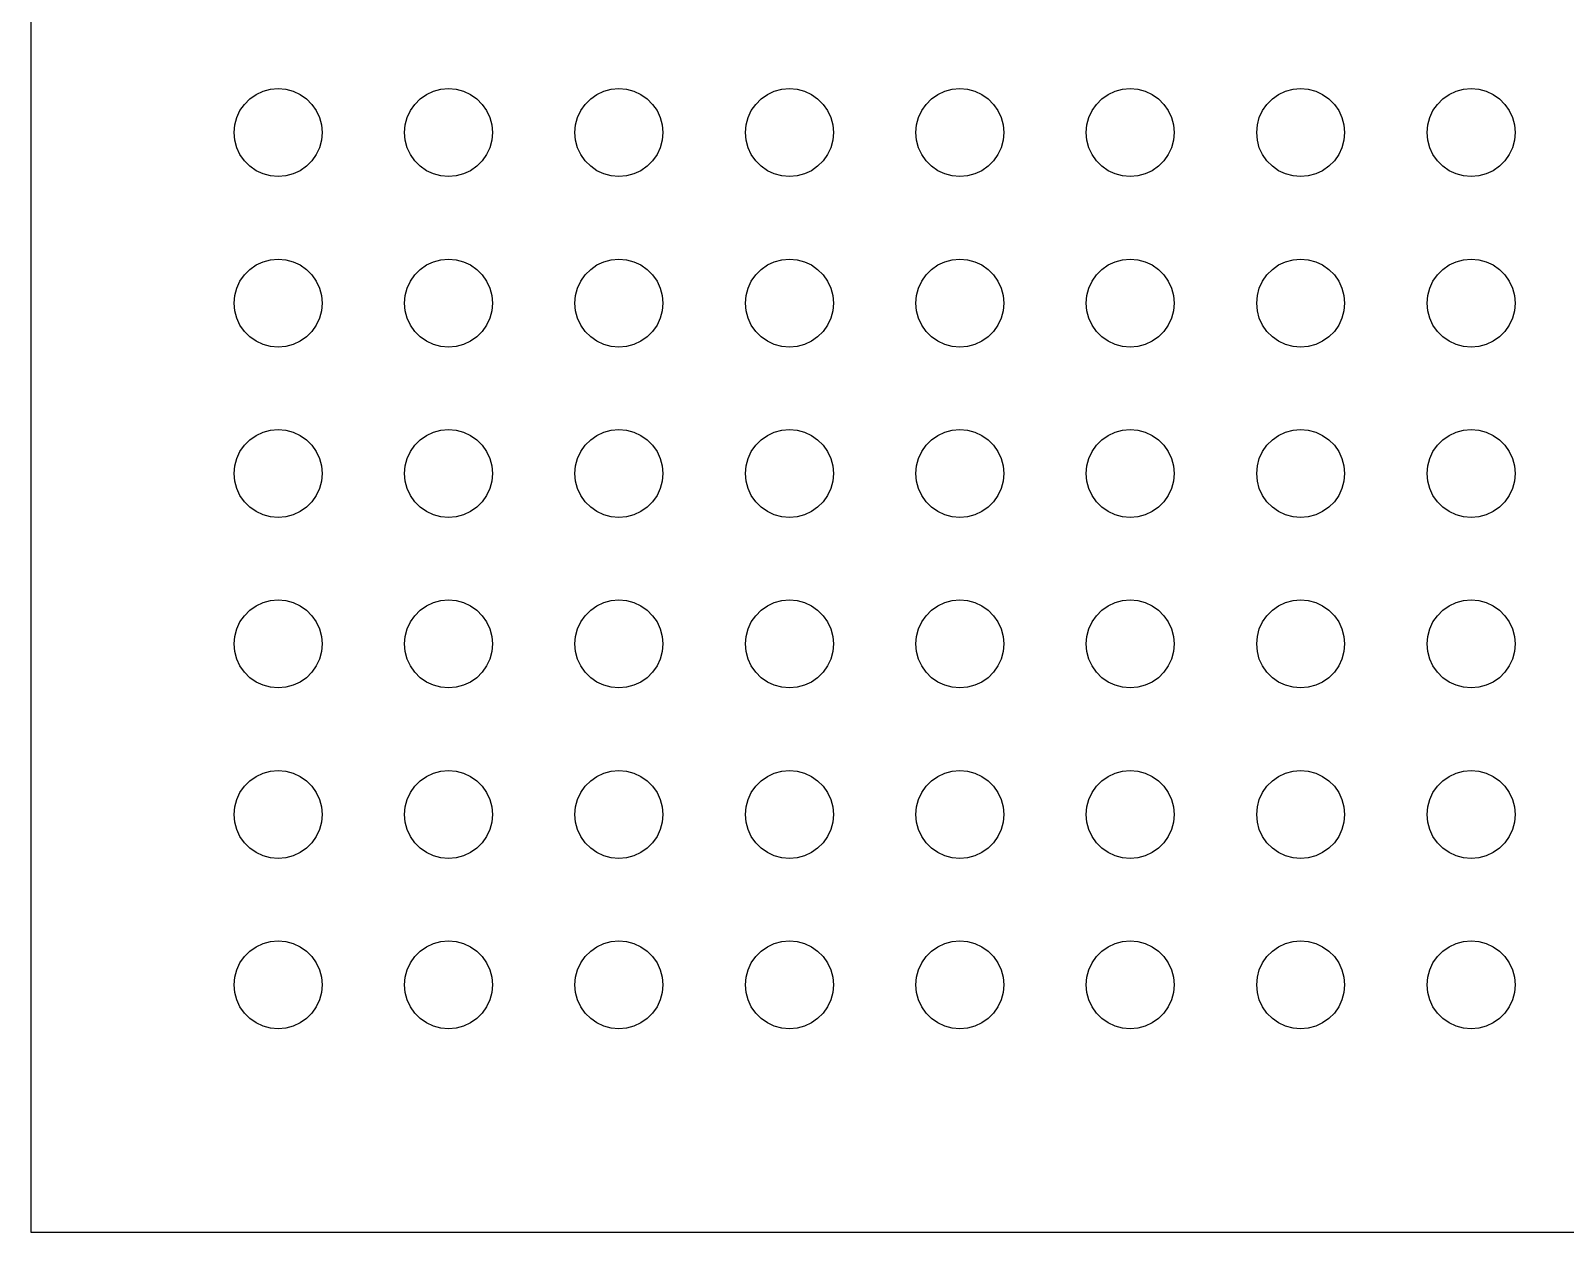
# Model space of a CAD drawing. Extents: x 0 to 117, y 0 to 89.
# Drawn here: x 0 to 55.8, y 0 to 43.7 of the extents above; entities that cross this region are included whole.
import ezdxf

# ---------------------------------------------------------------- set-up
doc = ezdxf.new("R2010")
doc.units = 0
doc.layers.get('0').update_dxf_attribs({"linetype": 'CONTINUOUS'})

msp = doc.modelspace()

# ---------------------------------------------------------------- linework, layer by layer
for points in [[(117.2, 89.2), (0, 89.2), (0, 0), (117.2, 0)], [(8.72216, 38.4243), (8.45277, 38.4965), (8.2, 38.6144), (7.97154, 38.7743), (7.77433, 38.9715), (7.61436, 39.2), (7.49649, 39.4528), (7.42431, 39.7222), (7.4, 40), (7.42431, 40.2778), (7.49649, 40.5472), (7.61436, 40.8), (7.77433, 41.0285), (7.97154, 41.2257), (8.2, 41.3856), (8.45277, 41.5035), (8.72216, 41.5757), (9, 41.6), (9.27784, 41.5757), (9.54723, 41.5035), (9.8, 41.3856), (10.0285, 41.2257), (10.2257, 41.0285), (10.3856, 40.8), (10.5035, 40.5472), (10.5757, 40.2778), (10.6, 40), (10.5757, 39.7222), (10.5035, 39.4528), (10.3856, 39.2), (10.2257, 38.9715), (10.0285, 38.7743), (9.8, 38.6144), (9.54723, 38.4965), (9.27784, 38.4243), (9, 38.4)], [(14.9222, 38.4243), (14.6528, 38.4965), (14.4, 38.6144), (14.1715, 38.7743), (13.9743, 38.9715), (13.8144, 39.2), (13.6965, 39.4528), (13.6243, 39.7222), (13.6, 40), (13.6243, 40.2778), (13.6965, 40.5472), (13.8144, 40.8), (13.9743, 41.0285), (14.1715, 41.2257), (14.4, 41.3856), (14.6528, 41.5035), (14.9222, 41.5757), (15.2, 41.6), (15.4778, 41.5757), (15.7472, 41.5035), (16, 41.3856), (16.2285, 41.2257), (16.4257, 41.0285), (16.5856, 40.8), (16.7035, 40.5472), (16.7757, 40.2778), (16.8, 40), (16.7757, 39.7222), (16.7035, 39.4528), (16.5856, 39.2), (16.4257, 38.9715), (16.2285, 38.7743), (16, 38.6144), (15.7472, 38.4965), (15.4778, 38.4243), (15.2, 38.4)], [(21.1222, 38.4243), (20.8528, 38.4965), (20.6, 38.6144), (20.3715, 38.7743), (20.1743, 38.9715), (20.0144, 39.2), (19.8965, 39.4528), (19.8243, 39.7222), (19.8, 40), (19.8243, 40.2778), (19.8965, 40.5472), (20.0144, 40.8), (20.1743, 41.0285), (20.3715, 41.2257), (20.6, 41.3856), (20.8528, 41.5035), (21.1222, 41.5757), (21.4, 41.6), (21.6778, 41.5757), (21.9472, 41.5035), (22.2, 41.3856), (22.4285, 41.2257), (22.6257, 41.0285), (22.7856, 40.8), (22.9035, 40.5472), (22.9757, 40.2778), (23, 40), (22.9757, 39.7222), (22.9035, 39.4528), (22.7856, 39.2), (22.6257, 38.9715), (22.4285, 38.7743), (22.2, 38.6144), (21.9472, 38.4965), (21.6778, 38.4243), (21.4, 38.4)], [(27.3222, 38.4243), (27.0528, 38.4965), (26.8, 38.6144), (26.5715, 38.7743), (26.3743, 38.9715), (26.2144, 39.2), (26.0965, 39.4528), (26.0243, 39.7222), (26, 40), (26.0243, 40.2778), (26.0965, 40.5472), (26.2144, 40.8), (26.3743, 41.0285), (26.5715, 41.2257), (26.8, 41.3856), (27.0528, 41.5035), (27.3222, 41.5757), (27.6, 41.6), (27.8778, 41.5757), (28.1472, 41.5035), (28.4, 41.3856), (28.6285, 41.2257), (28.8257, 41.0285), (28.9856, 40.8), (29.1035, 40.5472), (29.1757, 40.2778), (29.2, 40), (29.1757, 39.7222), (29.1035, 39.4528), (28.9856, 39.2), (28.8257, 38.9715), (28.6285, 38.7743), (28.4, 38.6144), (28.1472, 38.4965), (27.8778, 38.4243), (27.6, 38.4)], [(33.5222, 38.4243), (33.2528, 38.4965), (33, 38.6144), (32.7715, 38.7743), (32.5743, 38.9715), (32.4144, 39.2), (32.2965, 39.4528), (32.2243, 39.7222), (32.2, 40), (32.2243, 40.2778), (32.2965, 40.5472), (32.4144, 40.8), (32.5743, 41.0285), (32.7715, 41.2257), (33, 41.3856), (33.2528, 41.5035), (33.5222, 41.5757), (33.8, 41.6), (34.0778, 41.5757), (34.3472, 41.5035), (34.6, 41.3856), (34.8285, 41.2257), (35.0257, 41.0285), (35.1856, 40.8), (35.3035, 40.5472), (35.3757, 40.2778), (35.4, 40), (35.3757, 39.7222), (35.3035, 39.4528), (35.1856, 39.2), (35.0257, 38.9715), (34.8285, 38.7743), (34.6, 38.6144), (34.3472, 38.4965), (34.0778, 38.4243), (33.8, 38.4)], [(39.7222, 38.4243), (39.4528, 38.4965), (39.2, 38.6144), (38.9715, 38.7743), (38.7743, 38.9715), (38.6144, 39.2), (38.4965, 39.4528), (38.4243, 39.7222), (38.4, 40), (38.4243, 40.2778), (38.4965, 40.5472), (38.6144, 40.8), (38.7743, 41.0285), (38.9715, 41.2257), (39.2, 41.3856), (39.4528, 41.5035), (39.7222, 41.5757), (40, 41.6), (40.2778, 41.5757), (40.5472, 41.5035), (40.8, 41.3856), (41.0285, 41.2257), (41.2257, 41.0285), (41.3856, 40.8), (41.5035, 40.5472), (41.5757, 40.2778), (41.6, 40), (41.5757, 39.7222), (41.5035, 39.4528), (41.3856, 39.2), (41.2257, 38.9715), (41.0285, 38.7743), (40.8, 38.6144), (40.5472, 38.4965), (40.2778, 38.4243), (40, 38.4)], [(45.9222, 38.4243), (45.6528, 38.4965), (45.4, 38.6144), (45.1715, 38.7743), (44.9743, 38.9715), (44.8144, 39.2), (44.6965, 39.4528), (44.6243, 39.7222), (44.6, 40), (44.6243, 40.2778), (44.6965, 40.5472), (44.8144, 40.8), (44.9743, 41.0285), (45.1715, 41.2257), (45.4, 41.3856), (45.6528, 41.5035), (45.9222, 41.5757), (46.2, 41.6), (46.4778, 41.5757), (46.7472, 41.5035), (47, 41.3856), (47.2285, 41.2257), (47.4257, 41.0285), (47.5856, 40.8), (47.7035, 40.5472), (47.7757, 40.2778), (47.8, 40), (47.7757, 39.7222), (47.7035, 39.4528), (47.5856, 39.2), (47.4257, 38.9715), (47.2285, 38.7743), (47, 38.6144), (46.7472, 38.4965), (46.4778, 38.4243), (46.2, 38.4)], [(52.1222, 38.4243), (51.8528, 38.4965), (51.6, 38.6144), (51.3715, 38.7743), (51.1743, 38.9715), (51.0144, 39.2), (50.8965, 39.4528), (50.8243, 39.7222), (50.8, 40), (50.8243, 40.2778), (50.8965, 40.5472), (51.0144, 40.8), (51.1743, 41.0285), (51.3715, 41.2257), (51.6, 41.3856), (51.8528, 41.5035), (52.1222, 41.5757), (52.4, 41.6), (52.6778, 41.5757), (52.9472, 41.5035), (53.2, 41.3856), (53.4285, 41.2257), (53.6257, 41.0285), (53.7856, 40.8), (53.9035, 40.5472), (53.9757, 40.2778), (54, 40), (53.9757, 39.7222), (53.9035, 39.4528), (53.7856, 39.2), (53.6257, 38.9715), (53.4285, 38.7743), (53.2, 38.6144), (52.9472, 38.4965), (52.6778, 38.4243), (52.4, 38.4)], [(8.72216, 32.2243), (8.45277, 32.2965), (8.2, 32.4144), (7.97154, 32.5743), (7.77433, 32.7715), (7.61436, 33), (7.49649, 33.2528), (7.42431, 33.5222), (7.4, 33.8), (7.42431, 34.0778), (7.49649, 34.3472), (7.61436, 34.6), (7.77433, 34.8285), (7.97154, 35.0257), (8.2, 35.1856), (8.45277, 35.3035), (8.72216, 35.3757), (9, 35.4), (9.27784, 35.3757), (9.54723, 35.3035), (9.8, 35.1856), (10.0285, 35.0257), (10.2257, 34.8285), (10.3856, 34.6), (10.5035, 34.3472), (10.5757, 34.0778), (10.6, 33.8), (10.5757, 33.5222), (10.5035, 33.2528), (10.3856, 33), (10.2257, 32.7715), (10.0285, 32.5743), (9.8, 32.4144), (9.54723, 32.2965), (9.27784, 32.2243), (9, 32.2)], [(14.9222, 32.2243), (14.6528, 32.2965), (14.4, 32.4144), (14.1715, 32.5743), (13.9743, 32.7715), (13.8144, 33), (13.6965, 33.2528), (13.6243, 33.5222), (13.6, 33.8), (13.6243, 34.0778), (13.6965, 34.3472), (13.8144, 34.6), (13.9743, 34.8285), (14.1715, 35.0257), (14.4, 35.1856), (14.6528, 35.3035), (14.9222, 35.3757), (15.2, 35.4), (15.4778, 35.3757), (15.7472, 35.3035), (16, 35.1856), (16.2285, 35.0257), (16.4257, 34.8285), (16.5856, 34.6), (16.7035, 34.3472), (16.7757, 34.0778), (16.8, 33.8), (16.7757, 33.5222), (16.7035, 33.2528), (16.5856, 33), (16.4257, 32.7715), (16.2285, 32.5743), (16, 32.4144), (15.7472, 32.2965), (15.4778, 32.2243), (15.2, 32.2)], [(21.1222, 32.2243), (20.8528, 32.2965), (20.6, 32.4144), (20.3715, 32.5743), (20.1743, 32.7715), (20.0144, 33), (19.8965, 33.2528), (19.8243, 33.5222), (19.8, 33.8), (19.8243, 34.0778), (19.8965, 34.3472), (20.0144, 34.6), (20.1743, 34.8285), (20.3715, 35.0257), (20.6, 35.1856), (20.8528, 35.3035), (21.1222, 35.3757), (21.4, 35.4), (21.6778, 35.3757), (21.9472, 35.3035), (22.2, 35.1856), (22.4285, 35.0257), (22.6257, 34.8285), (22.7856, 34.6), (22.9035, 34.3472), (22.9757, 34.0778), (23, 33.8), (22.9757, 33.5222), (22.9035, 33.2528), (22.7856, 33), (22.6257, 32.7715), (22.4285, 32.5743), (22.2, 32.4144), (21.9472, 32.2965), (21.6778, 32.2243), (21.4, 32.2)], [(27.3222, 32.2243), (27.0528, 32.2965), (26.8, 32.4144), (26.5715, 32.5743), (26.3743, 32.7715), (26.2144, 33), (26.0965, 33.2528), (26.0243, 33.5222), (26, 33.8), (26.0243, 34.0778), (26.0965, 34.3472), (26.2144, 34.6), (26.3743, 34.8285), (26.5715, 35.0257), (26.8, 35.1856), (27.0528, 35.3035), (27.3222, 35.3757), (27.6, 35.4), (27.8778, 35.3757), (28.1472, 35.3035), (28.4, 35.1856), (28.6285, 35.0257), (28.8257, 34.8285), (28.9856, 34.6), (29.1035, 34.3472), (29.1757, 34.0778), (29.2, 33.8), (29.1757, 33.5222), (29.1035, 33.2528), (28.9856, 33), (28.8257, 32.7715), (28.6285, 32.5743), (28.4, 32.4144), (28.1472, 32.2965), (27.8778, 32.2243), (27.6, 32.2)], [(33.5222, 32.2243), (33.2528, 32.2965), (33, 32.4144), (32.7715, 32.5743), (32.5743, 32.7715), (32.4144, 33), (32.2965, 33.2528), (32.2243, 33.5222), (32.2, 33.8), (32.2243, 34.0778), (32.2965, 34.3472), (32.4144, 34.6), (32.5743, 34.8285), (32.7715, 35.0257), (33, 35.1856), (33.2528, 35.3035), (33.5222, 35.3757), (33.8, 35.4), (34.0778, 35.3757), (34.3472, 35.3035), (34.6, 35.1856), (34.8285, 35.0257), (35.0257, 34.8285), (35.1856, 34.6), (35.3035, 34.3472), (35.3757, 34.0778), (35.4, 33.8), (35.3757, 33.5222), (35.3035, 33.2528), (35.1856, 33), (35.0257, 32.7715), (34.8285, 32.5743), (34.6, 32.4144), (34.3472, 32.2965), (34.0778, 32.2243), (33.8, 32.2)], [(39.7222, 32.2243), (39.4528, 32.2965), (39.2, 32.4144), (38.9715, 32.5743), (38.7743, 32.7715), (38.6144, 33), (38.4965, 33.2528), (38.4243, 33.5222), (38.4, 33.8), (38.4243, 34.0778), (38.4965, 34.3472), (38.6144, 34.6), (38.7743, 34.8285), (38.9715, 35.0257), (39.2, 35.1856), (39.4528, 35.3035), (39.7222, 35.3757), (40, 35.4), (40.2778, 35.3757), (40.5472, 35.3035), (40.8, 35.1856), (41.0285, 35.0257), (41.2257, 34.8285), (41.3856, 34.6), (41.5035, 34.3472), (41.5757, 34.0778), (41.6, 33.8), (41.5757, 33.5222), (41.5035, 33.2528), (41.3856, 33), (41.2257, 32.7715), (41.0285, 32.5743), (40.8, 32.4144), (40.5472, 32.2965), (40.2778, 32.2243), (40, 32.2)], [(45.9222, 32.2243), (45.6528, 32.2965), (45.4, 32.4144), (45.1715, 32.5743), (44.9743, 32.7715), (44.8144, 33), (44.6965, 33.2528), (44.6243, 33.5222), (44.6, 33.8), (44.6243, 34.0778), (44.6965, 34.3472), (44.8144, 34.6), (44.9743, 34.8285), (45.1715, 35.0257), (45.4, 35.1856), (45.6528, 35.3035), (45.9222, 35.3757), (46.2, 35.4), (46.4778, 35.3757), (46.7472, 35.3035), (47, 35.1856), (47.2285, 35.0257), (47.4257, 34.8285), (47.5856, 34.6), (47.7035, 34.3472), (47.7757, 34.0778), (47.8, 33.8), (47.7757, 33.5222), (47.7035, 33.2528), (47.5856, 33), (47.4257, 32.7715), (47.2285, 32.5743), (47, 32.4144), (46.7472, 32.2965), (46.4778, 32.2243), (46.2, 32.2)], [(52.1222, 32.2243), (51.8528, 32.2965), (51.6, 32.4144), (51.3715, 32.5743), (51.1743, 32.7715), (51.0144, 33), (50.8965, 33.2528), (50.8243, 33.5222), (50.8, 33.8), (50.8243, 34.0778), (50.8965, 34.3472), (51.0144, 34.6), (51.1743, 34.8285), (51.3715, 35.0257), (51.6, 35.1856), (51.8528, 35.3035), (52.1222, 35.3757), (52.4, 35.4), (52.6778, 35.3757), (52.9472, 35.3035), (53.2, 35.1856), (53.4285, 35.0257), (53.6257, 34.8285), (53.7856, 34.6), (53.9035, 34.3472), (53.9757, 34.0778), (54, 33.8), (53.9757, 33.5222), (53.9035, 33.2528), (53.7856, 33), (53.6257, 32.7715), (53.4285, 32.5743), (53.2, 32.4144), (52.9472, 32.2965), (52.6778, 32.2243), (52.4, 32.2)], [(8.72216, 26.0243), (8.45277, 26.0965), (8.2, 26.2144), (7.97154, 26.3743), (7.77433, 26.5715), (7.61436, 26.8), (7.49649, 27.0528), (7.42431, 27.3222), (7.4, 27.6), (7.42431, 27.8778), (7.49649, 28.1472), (7.61436, 28.4), (7.77433, 28.6285), (7.97154, 28.8257), (8.2, 28.9856), (8.45277, 29.1035), (8.72216, 29.1757), (9, 29.2), (9.27784, 29.1757), (9.54723, 29.1035), (9.8, 28.9856), (10.0285, 28.8257), (10.2257, 28.6285), (10.3856, 28.4), (10.5035, 28.1472), (10.5757, 27.8778), (10.6, 27.6), (10.5757, 27.3222), (10.5035, 27.0528), (10.3856, 26.8), (10.2257, 26.5715), (10.0285, 26.3743), (9.8, 26.2144), (9.54723, 26.0965), (9.27784, 26.0243), (9, 26)], [(14.9222, 26.0243), (14.6528, 26.0965), (14.4, 26.2144), (14.1715, 26.3743), (13.9743, 26.5715), (13.8144, 26.8), (13.6965, 27.0528), (13.6243, 27.3222), (13.6, 27.6), (13.6243, 27.8778), (13.6965, 28.1472), (13.8144, 28.4), (13.9743, 28.6285), (14.1715, 28.8257), (14.4, 28.9856), (14.6528, 29.1035), (14.9222, 29.1757), (15.2, 29.2), (15.4778, 29.1757), (15.7472, 29.1035), (16, 28.9856), (16.2285, 28.8257), (16.4257, 28.6285), (16.5856, 28.4), (16.7035, 28.1472), (16.7757, 27.8778), (16.8, 27.6), (16.7757, 27.3222), (16.7035, 27.0528), (16.5856, 26.8), (16.4257, 26.5715), (16.2285, 26.3743), (16, 26.2144), (15.7472, 26.0965), (15.4778, 26.0243), (15.2, 26)], [(21.1222, 26.0243), (20.8528, 26.0965), (20.6, 26.2144), (20.3715, 26.3743), (20.1743, 26.5715), (20.0144, 26.8), (19.8965, 27.0528), (19.8243, 27.3222), (19.8, 27.6), (19.8243, 27.8778), (19.8965, 28.1472), (20.0144, 28.4), (20.1743, 28.6285), (20.3715, 28.8257), (20.6, 28.9856), (20.8528, 29.1035), (21.1222, 29.1757), (21.4, 29.2), (21.6778, 29.1757), (21.9472, 29.1035), (22.2, 28.9856), (22.4285, 28.8257), (22.6257, 28.6285), (22.7856, 28.4), (22.9035, 28.1472), (22.9757, 27.8778), (23, 27.6), (22.9757, 27.3222), (22.9035, 27.0528), (22.7856, 26.8), (22.6257, 26.5715), (22.4285, 26.3743), (22.2, 26.2144), (21.9472, 26.0965), (21.6778, 26.0243), (21.4, 26)], [(27.3222, 26.0243), (27.0528, 26.0965), (26.8, 26.2144), (26.5715, 26.3743), (26.3743, 26.5715), (26.2144, 26.8), (26.0965, 27.0528), (26.0243, 27.3222), (26, 27.6), (26.0243, 27.8778), (26.0965, 28.1472), (26.2144, 28.4), (26.3743, 28.6285), (26.5715, 28.8257), (26.8, 28.9856), (27.0528, 29.1035), (27.3222, 29.1757), (27.6, 29.2), (27.8778, 29.1757), (28.1472, 29.1035), (28.4, 28.9856), (28.6285, 28.8257), (28.8257, 28.6285), (28.9856, 28.4), (29.1035, 28.1472), (29.1757, 27.8778), (29.2, 27.6), (29.1757, 27.3222), (29.1035, 27.0528), (28.9856, 26.8), (28.8257, 26.5715), (28.6285, 26.3743), (28.4, 26.2144), (28.1472, 26.0965), (27.8778, 26.0243), (27.6, 26)], [(33.5222, 26.0243), (33.2528, 26.0965), (33, 26.2144), (32.7715, 26.3743), (32.5743, 26.5715), (32.4144, 26.8), (32.2965, 27.0528), (32.2243, 27.3222), (32.2, 27.6), (32.2243, 27.8778), (32.2965, 28.1472), (32.4144, 28.4), (32.5743, 28.6285), (32.7715, 28.8257), (33, 28.9856), (33.2528, 29.1035), (33.5222, 29.1757), (33.8, 29.2), (34.0778, 29.1757), (34.3472, 29.1035), (34.6, 28.9856), (34.8285, 28.8257), (35.0257, 28.6285), (35.1856, 28.4), (35.3035, 28.1472), (35.3757, 27.8778), (35.4, 27.6), (35.3757, 27.3222), (35.3035, 27.0528), (35.1856, 26.8), (35.0257, 26.5715), (34.8285, 26.3743), (34.6, 26.2144), (34.3472, 26.0965), (34.0778, 26.0243), (33.8, 26)], [(39.7222, 26.0243), (39.4528, 26.0965), (39.2, 26.2144), (38.9715, 26.3743), (38.7743, 26.5715), (38.6144, 26.8), (38.4965, 27.0528), (38.4243, 27.3222), (38.4, 27.6), (38.4243, 27.8778), (38.4965, 28.1472), (38.6144, 28.4), (38.7743, 28.6285), (38.9715, 28.8257), (39.2, 28.9856), (39.4528, 29.1035), (39.7222, 29.1757), (40, 29.2), (40.2778, 29.1757), (40.5472, 29.1035), (40.8, 28.9856), (41.0285, 28.8257), (41.2257, 28.6285), (41.3856, 28.4), (41.5035, 28.1472), (41.5757, 27.8778), (41.6, 27.6), (41.5757, 27.3222), (41.5035, 27.0528), (41.3856, 26.8), (41.2257, 26.5715), (41.0285, 26.3743), (40.8, 26.2144), (40.5472, 26.0965), (40.2778, 26.0243), (40, 26)], [(45.9222, 26.0243), (45.6528, 26.0965), (45.4, 26.2144), (45.1715, 26.3743), (44.9743, 26.5715), (44.8144, 26.8), (44.6965, 27.0528), (44.6243, 27.3222), (44.6, 27.6), (44.6243, 27.8778), (44.6965, 28.1472), (44.8144, 28.4), (44.9743, 28.6285), (45.1715, 28.8257), (45.4, 28.9856), (45.6528, 29.1035), (45.9222, 29.1757), (46.2, 29.2), (46.4778, 29.1757), (46.7472, 29.1035), (47, 28.9856), (47.2285, 28.8257), (47.4257, 28.6285), (47.5856, 28.4), (47.7035, 28.1472), (47.7757, 27.8778), (47.8, 27.6), (47.7757, 27.3222), (47.7035, 27.0528), (47.5856, 26.8), (47.4257, 26.5715), (47.2285, 26.3743), (47, 26.2144), (46.7472, 26.0965), (46.4778, 26.0243), (46.2, 26)], [(52.1222, 26.0243), (51.8528, 26.0965), (51.6, 26.2144), (51.3715, 26.3743), (51.1743, 26.5715), (51.0144, 26.8), (50.8965, 27.0528), (50.8243, 27.3222), (50.8, 27.6), (50.8243, 27.8778), (50.8965, 28.1472), (51.0144, 28.4), (51.1743, 28.6285), (51.3715, 28.8257), (51.6, 28.9856), (51.8528, 29.1035), (52.1222, 29.1757), (52.4, 29.2), (52.6778, 29.1757), (52.9472, 29.1035), (53.2, 28.9856), (53.4285, 28.8257), (53.6257, 28.6285), (53.7856, 28.4), (53.9035, 28.1472), (53.9757, 27.8778), (54, 27.6), (53.9757, 27.3222), (53.9035, 27.0528), (53.7856, 26.8), (53.6257, 26.5715), (53.4285, 26.3743), (53.2, 26.2144), (52.9472, 26.0965), (52.6778, 26.0243), (52.4, 26)], [(8.72216, 19.8243), (8.45277, 19.8965), (8.2, 20.0144), (7.97154, 20.1743), (7.77433, 20.3715), (7.61436, 20.6), (7.49649, 20.8528), (7.42431, 21.1222), (7.4, 21.4), (7.42431, 21.6778), (7.49649, 21.9472), (7.61436, 22.2), (7.77433, 22.4285), (7.97154, 22.6257), (8.2, 22.7856), (8.45277, 22.9035), (8.72216, 22.9757), (9, 23), (9.27784, 22.9757), (9.54723, 22.9035), (9.8, 22.7856), (10.0285, 22.6257), (10.2257, 22.4285), (10.3856, 22.2), (10.5035, 21.9472), (10.5757, 21.6778), (10.6, 21.4), (10.5757, 21.1222), (10.5035, 20.8528), (10.3856, 20.6), (10.2257, 20.3715), (10.0285, 20.1743), (9.8, 20.0144), (9.54723, 19.8965), (9.27784, 19.8243), (9, 19.8)], [(14.9222, 19.8243), (14.6528, 19.8965), (14.4, 20.0144), (14.1715, 20.1743), (13.9743, 20.3715), (13.8144, 20.6), (13.6965, 20.8528), (13.6243, 21.1222), (13.6, 21.4), (13.6243, 21.6778), (13.6965, 21.9472), (13.8144, 22.2), (13.9743, 22.4285), (14.1715, 22.6257), (14.4, 22.7856), (14.6528, 22.9035), (14.9222, 22.9757), (15.2, 23), (15.4778, 22.9757), (15.7472, 22.9035), (16, 22.7856), (16.2285, 22.6257), (16.4257, 22.4285), (16.5856, 22.2), (16.7035, 21.9472), (16.7757, 21.6778), (16.8, 21.4), (16.7757, 21.1222), (16.7035, 20.8528), (16.5856, 20.6), (16.4257, 20.3715), (16.2285, 20.1743), (16, 20.0144), (15.7472, 19.8965), (15.4778, 19.8243), (15.2, 19.8)], [(21.1222, 19.8243), (20.8528, 19.8965), (20.6, 20.0144), (20.3715, 20.1743), (20.1743, 20.3715), (20.0144, 20.6), (19.8965, 20.8528), (19.8243, 21.1222), (19.8, 21.4), (19.8243, 21.6778), (19.8965, 21.9472), (20.0144, 22.2), (20.1743, 22.4285), (20.3715, 22.6257), (20.6, 22.7856), (20.8528, 22.9035), (21.1222, 22.9757), (21.4, 23), (21.6778, 22.9757), (21.9472, 22.9035), (22.2, 22.7856), (22.4285, 22.6257), (22.6257, 22.4285), (22.7856, 22.2), (22.9035, 21.9472), (22.9757, 21.6778), (23, 21.4), (22.9757, 21.1222), (22.9035, 20.8528), (22.7856, 20.6), (22.6257, 20.3715), (22.4285, 20.1743), (22.2, 20.0144), (21.9472, 19.8965), (21.6778, 19.8243), (21.4, 19.8)], [(27.3222, 19.8243), (27.0528, 19.8965), (26.8, 20.0144), (26.5715, 20.1743), (26.3743, 20.3715), (26.2144, 20.6), (26.0965, 20.8528), (26.0243, 21.1222), (26, 21.4), (26.0243, 21.6778), (26.0965, 21.9472), (26.2144, 22.2), (26.3743, 22.4285), (26.5715, 22.6257), (26.8, 22.7856), (27.0528, 22.9035), (27.3222, 22.9757), (27.6, 23), (27.8778, 22.9757), (28.1472, 22.9035), (28.4, 22.7856), (28.6285, 22.6257), (28.8257, 22.4285), (28.9856, 22.2), (29.1035, 21.9472), (29.1757, 21.6778), (29.2, 21.4), (29.1757, 21.1222), (29.1035, 20.8528), (28.9856, 20.6), (28.8257, 20.3715), (28.6285, 20.1743), (28.4, 20.0144), (28.1472, 19.8965), (27.8778, 19.8243), (27.6, 19.8)], [(33.5222, 19.8243), (33.2528, 19.8965), (33, 20.0144), (32.7715, 20.1743), (32.5743, 20.3715), (32.4144, 20.6), (32.2965, 20.8528), (32.2243, 21.1222), (32.2, 21.4), (32.2243, 21.6778), (32.2965, 21.9472), (32.4144, 22.2), (32.5743, 22.4285), (32.7715, 22.6257), (33, 22.7856), (33.2528, 22.9035), (33.5222, 22.9757), (33.8, 23), (34.0778, 22.9757), (34.3472, 22.9035), (34.6, 22.7856), (34.8285, 22.6257), (35.0257, 22.4285), (35.1856, 22.2), (35.3035, 21.9472), (35.3757, 21.6778), (35.4, 21.4), (35.3757, 21.1222), (35.3035, 20.8528), (35.1856, 20.6), (35.0257, 20.3715), (34.8285, 20.1743), (34.6, 20.0144), (34.3472, 19.8965), (34.0778, 19.8243), (33.8, 19.8)], [(39.7222, 19.8243), (39.4528, 19.8965), (39.2, 20.0144), (38.9715, 20.1743), (38.7743, 20.3715), (38.6144, 20.6), (38.4965, 20.8528), (38.4243, 21.1222), (38.4, 21.4), (38.4243, 21.6778), (38.4965, 21.9472), (38.6144, 22.2), (38.7743, 22.4285), (38.9715, 22.6257), (39.2, 22.7856), (39.4528, 22.9035), (39.7222, 22.9757), (40, 23), (40.2778, 22.9757), (40.5472, 22.9035), (40.8, 22.7856), (41.0285, 22.6257), (41.2257, 22.4285), (41.3856, 22.2), (41.5035, 21.9472), (41.5757, 21.6778), (41.6, 21.4), (41.5757, 21.1222), (41.5035, 20.8528), (41.3856, 20.6), (41.2257, 20.3715), (41.0285, 20.1743), (40.8, 20.0144), (40.5472, 19.8965), (40.2778, 19.8243), (40, 19.8)], [(45.9222, 19.8243), (45.6528, 19.8965), (45.4, 20.0144), (45.1715, 20.1743), (44.9743, 20.3715), (44.8144, 20.6), (44.6965, 20.8528), (44.6243, 21.1222), (44.6, 21.4), (44.6243, 21.6778), (44.6965, 21.9472), (44.8144, 22.2), (44.9743, 22.4285), (45.1715, 22.6257), (45.4, 22.7856), (45.6528, 22.9035), (45.9222, 22.9757), (46.2, 23), (46.4778, 22.9757), (46.7472, 22.9035), (47, 22.7856), (47.2285, 22.6257), (47.4257, 22.4285), (47.5856, 22.2), (47.7035, 21.9472), (47.7757, 21.6778), (47.8, 21.4), (47.7757, 21.1222), (47.7035, 20.8528), (47.5856, 20.6), (47.4257, 20.3715), (47.2285, 20.1743), (47, 20.0144), (46.7472, 19.8965), (46.4778, 19.8243), (46.2, 19.8)], [(52.1222, 19.8243), (51.8528, 19.8965), (51.6, 20.0144), (51.3715, 20.1743), (51.1743, 20.3715), (51.0144, 20.6), (50.8965, 20.8528), (50.8243, 21.1222), (50.8, 21.4), (50.8243, 21.6778), (50.8965, 21.9472), (51.0144, 22.2), (51.1743, 22.4285), (51.3715, 22.6257), (51.6, 22.7856), (51.8528, 22.9035), (52.1222, 22.9757), (52.4, 23), (52.6778, 22.9757), (52.9472, 22.9035), (53.2, 22.7856), (53.4285, 22.6257), (53.6257, 22.4285), (53.7856, 22.2), (53.9035, 21.9472), (53.9757, 21.6778), (54, 21.4), (53.9757, 21.1222), (53.9035, 20.8528), (53.7856, 20.6), (53.6257, 20.3715), (53.4285, 20.1743), (53.2, 20.0144), (52.9472, 19.8965), (52.6778, 19.8243), (52.4, 19.8)], [(8.72216, 13.6243), (8.45277, 13.6965), (8.2, 13.8144), (7.97154, 13.9743), (7.77433, 14.1715), (7.61436, 14.4), (7.49649, 14.6528), (7.42431, 14.9222), (7.4, 15.2), (7.42431, 15.4778), (7.49649, 15.7472), (7.61436, 16), (7.77433, 16.2285), (7.97154, 16.4257), (8.2, 16.5856), (8.45277, 16.7035), (8.72216, 16.7757), (9, 16.8), (9.27784, 16.7757), (9.54723, 16.7035), (9.8, 16.5856), (10.0285, 16.4257), (10.2257, 16.2285), (10.3856, 16), (10.5035, 15.7472), (10.5757, 15.4778), (10.6, 15.2), (10.5757, 14.9222), (10.5035, 14.6528), (10.3856, 14.4), (10.2257, 14.1715), (10.0285, 13.9743), (9.8, 13.8144), (9.54723, 13.6965), (9.27784, 13.6243), (9, 13.6)], [(14.9222, 13.6243), (14.6528, 13.6965), (14.4, 13.8144), (14.1715, 13.9743), (13.9743, 14.1715), (13.8144, 14.4), (13.6965, 14.6528), (13.6243, 14.9222), (13.6, 15.2), (13.6243, 15.4778), (13.6965, 15.7472), (13.8144, 16), (13.9743, 16.2285), (14.1715, 16.4257), (14.4, 16.5856), (14.6528, 16.7035), (14.9222, 16.7757), (15.2, 16.8), (15.4778, 16.7757), (15.7472, 16.7035), (16, 16.5856), (16.2285, 16.4257), (16.4257, 16.2285), (16.5856, 16), (16.7035, 15.7472), (16.7757, 15.4778), (16.8, 15.2), (16.7757, 14.9222), (16.7035, 14.6528), (16.5856, 14.4), (16.4257, 14.1715), (16.2285, 13.9743), (16, 13.8144), (15.7472, 13.6965), (15.4778, 13.6243), (15.2, 13.6)], [(21.1222, 13.6243), (20.8528, 13.6965), (20.6, 13.8144), (20.3715, 13.9743), (20.1743, 14.1715), (20.0144, 14.4), (19.8965, 14.6528), (19.8243, 14.9222), (19.8, 15.2), (19.8243, 15.4778), (19.8965, 15.7472), (20.0144, 16), (20.1743, 16.2285), (20.3715, 16.4257), (20.6, 16.5856), (20.8528, 16.7035), (21.1222, 16.7757), (21.4, 16.8), (21.6778, 16.7757), (21.9472, 16.7035), (22.2, 16.5856), (22.4285, 16.4257), (22.6257, 16.2285), (22.7856, 16), (22.9035, 15.7472), (22.9757, 15.4778), (23, 15.2), (22.9757, 14.9222), (22.9035, 14.6528), (22.7856, 14.4), (22.6257, 14.1715), (22.4285, 13.9743), (22.2, 13.8144), (21.9472, 13.6965), (21.6778, 13.6243), (21.4, 13.6)], [(27.3222, 13.6243), (27.0528, 13.6965), (26.8, 13.8144), (26.5715, 13.9743), (26.3743, 14.1715), (26.2144, 14.4), (26.0965, 14.6528), (26.0243, 14.9222), (26, 15.2), (26.0243, 15.4778), (26.0965, 15.7472), (26.2144, 16), (26.3743, 16.2285), (26.5715, 16.4257), (26.8, 16.5856), (27.0528, 16.7035), (27.3222, 16.7757), (27.6, 16.8), (27.8778, 16.7757), (28.1472, 16.7035), (28.4, 16.5856), (28.6285, 16.4257), (28.8257, 16.2285), (28.9856, 16), (29.1035, 15.7472), (29.1757, 15.4778), (29.2, 15.2), (29.1757, 14.9222), (29.1035, 14.6528), (28.9856, 14.4), (28.8257, 14.1715), (28.6285, 13.9743), (28.4, 13.8144), (28.1472, 13.6965), (27.8778, 13.6243), (27.6, 13.6)], [(33.5222, 13.6243), (33.2528, 13.6965), (33, 13.8144), (32.7715, 13.9743), (32.5743, 14.1715), (32.4144, 14.4), (32.2965, 14.6528), (32.2243, 14.9222), (32.2, 15.2), (32.2243, 15.4778), (32.2965, 15.7472), (32.4144, 16), (32.5743, 16.2285), (32.7715, 16.4257), (33, 16.5856), (33.2528, 16.7035), (33.5222, 16.7757), (33.8, 16.8), (34.0778, 16.7757), (34.3472, 16.7035), (34.6, 16.5856), (34.8285, 16.4257), (35.0257, 16.2285), (35.1856, 16), (35.3035, 15.7472), (35.3757, 15.4778), (35.4, 15.2), (35.3757, 14.9222), (35.3035, 14.6528), (35.1856, 14.4), (35.0257, 14.1715), (34.8285, 13.9743), (34.6, 13.8144), (34.3472, 13.6965), (34.0778, 13.6243), (33.8, 13.6)], [(39.7222, 13.6243), (39.4528, 13.6965), (39.2, 13.8144), (38.9715, 13.9743), (38.7743, 14.1715), (38.6144, 14.4), (38.4965, 14.6528), (38.4243, 14.9222), (38.4, 15.2), (38.4243, 15.4778), (38.4965, 15.7472), (38.6144, 16), (38.7743, 16.2285), (38.9715, 16.4257), (39.2, 16.5856), (39.4528, 16.7035), (39.7222, 16.7757), (40, 16.8), (40.2778, 16.7757), (40.5472, 16.7035), (40.8, 16.5856), (41.0285, 16.4257), (41.2257, 16.2285), (41.3856, 16), (41.5035, 15.7472), (41.5757, 15.4778), (41.6, 15.2), (41.5757, 14.9222), (41.5035, 14.6528), (41.3856, 14.4), (41.2257, 14.1715), (41.0285, 13.9743), (40.8, 13.8144), (40.5472, 13.6965), (40.2778, 13.6243), (40, 13.6)], [(45.9222, 13.6243), (45.6528, 13.6965), (45.4, 13.8144), (45.1715, 13.9743), (44.9743, 14.1715), (44.8144, 14.4), (44.6965, 14.6528), (44.6243, 14.9222), (44.6, 15.2), (44.6243, 15.4778), (44.6965, 15.7472), (44.8144, 16), (44.9743, 16.2285), (45.1715, 16.4257), (45.4, 16.5856), (45.6528, 16.7035), (45.9222, 16.7757), (46.2, 16.8), (46.4778, 16.7757), (46.7472, 16.7035), (47, 16.5856), (47.2285, 16.4257), (47.4257, 16.2285), (47.5856, 16), (47.7035, 15.7472), (47.7757, 15.4778), (47.8, 15.2), (47.7757, 14.9222), (47.7035, 14.6528), (47.5856, 14.4), (47.4257, 14.1715), (47.2285, 13.9743), (47, 13.8144), (46.7472, 13.6965), (46.4778, 13.6243), (46.2, 13.6)], [(52.1222, 13.6243), (51.8528, 13.6965), (51.6, 13.8144), (51.3715, 13.9743), (51.1743, 14.1715), (51.0144, 14.4), (50.8965, 14.6528), (50.8243, 14.9222), (50.8, 15.2), (50.8243, 15.4778), (50.8965, 15.7472), (51.0144, 16), (51.1743, 16.2285), (51.3715, 16.4257), (51.6, 16.5856), (51.8528, 16.7035), (52.1222, 16.7757), (52.4, 16.8), (52.6778, 16.7757), (52.9472, 16.7035), (53.2, 16.5856), (53.4285, 16.4257), (53.6257, 16.2285), (53.7856, 16), (53.9035, 15.7472), (53.9757, 15.4778), (54, 15.2), (53.9757, 14.9222), (53.9035, 14.6528), (53.7856, 14.4), (53.6257, 14.1715), (53.4285, 13.9743), (53.2, 13.8144), (52.9472, 13.6965), (52.6778, 13.6243), (52.4, 13.6)], [(8.72216, 7.42431), (8.45277, 7.49649), (8.2, 7.61436), (7.97154, 7.77433), (7.77433, 7.97154), (7.61436, 8.2), (7.49649, 8.45277), (7.42431, 8.72216), (7.4, 9), (7.42431, 9.27784), (7.49649, 9.54723), (7.61436, 9.8), (7.77433, 10.0285), (7.97154, 10.2257), (8.2, 10.3856), (8.45277, 10.5035), (8.72216, 10.5757), (9, 10.6), (9.27784, 10.5757), (9.54723, 10.5035), (9.8, 10.3856), (10.0285, 10.2257), (10.2257, 10.0285), (10.3856, 9.8), (10.5035, 9.54723), (10.5757, 9.27784), (10.6, 9), (10.5757, 8.72216), (10.5035, 8.45277), (10.3856, 8.2), (10.2257, 7.97154), (10.0285, 7.77433), (9.8, 7.61436), (9.54723, 7.49649), (9.27784, 7.42431), (9, 7.4)], [(14.9222, 7.42431), (14.6528, 7.49649), (14.4, 7.61436), (14.1715, 7.77433), (13.9743, 7.97154), (13.8144, 8.2), (13.6965, 8.45277), (13.6243, 8.72216), (13.6, 9), (13.6243, 9.27784), (13.6965, 9.54723), (13.8144, 9.8), (13.9743, 10.0285), (14.1715, 10.2257), (14.4, 10.3856), (14.6528, 10.5035), (14.9222, 10.5757), (15.2, 10.6), (15.4778, 10.5757), (15.7472, 10.5035), (16, 10.3856), (16.2285, 10.2257), (16.4257, 10.0285), (16.5856, 9.8), (16.7035, 9.54723), (16.7757, 9.27784), (16.8, 9), (16.7757, 8.72216), (16.7035, 8.45277), (16.5856, 8.2), (16.4257, 7.97154), (16.2285, 7.77433), (16, 7.61436), (15.7472, 7.49649), (15.4778, 7.42431), (15.2, 7.4)], [(21.1222, 7.42431), (20.8528, 7.49649), (20.6, 7.61436), (20.3715, 7.77433), (20.1743, 7.97154), (20.0144, 8.2), (19.8965, 8.45277), (19.8243, 8.72216), (19.8, 9), (19.8243, 9.27784), (19.8965, 9.54723), (20.0144, 9.8), (20.1743, 10.0285), (20.3715, 10.2257), (20.6, 10.3856), (20.8528, 10.5035), (21.1222, 10.5757), (21.4, 10.6), (21.6778, 10.5757), (21.9472, 10.5035), (22.2, 10.3856), (22.4285, 10.2257), (22.6257, 10.0285), (22.7856, 9.8), (22.9035, 9.54723), (22.9757, 9.27784), (23, 9), (22.9757, 8.72216), (22.9035, 8.45277), (22.7856, 8.2), (22.6257, 7.97154), (22.4285, 7.77433), (22.2, 7.61436), (21.9472, 7.49649), (21.6778, 7.42431), (21.4, 7.4)], [(27.3222, 7.42431), (27.0528, 7.49649), (26.8, 7.61436), (26.5715, 7.77433), (26.3743, 7.97154), (26.2144, 8.2), (26.0965, 8.45277), (26.0243, 8.72216), (26, 9), (26.0243, 9.27784), (26.0965, 9.54723), (26.2144, 9.8), (26.3743, 10.0285), (26.5715, 10.2257), (26.8, 10.3856), (27.0528, 10.5035), (27.3222, 10.5757), (27.6, 10.6), (27.8778, 10.5757), (28.1472, 10.5035), (28.4, 10.3856), (28.6285, 10.2257), (28.8257, 10.0285), (28.9856, 9.8), (29.1035, 9.54723), (29.1757, 9.27784), (29.2, 9), (29.1757, 8.72216), (29.1035, 8.45277), (28.9856, 8.2), (28.8257, 7.97154), (28.6285, 7.77433), (28.4, 7.61436), (28.1472, 7.49649), (27.8778, 7.42431), (27.6, 7.4)], [(33.5222, 7.42431), (33.2528, 7.49649), (33, 7.61436), (32.7715, 7.77433), (32.5743, 7.97154), (32.4144, 8.2), (32.2965, 8.45277), (32.2243, 8.72216), (32.2, 9), (32.2243, 9.27784), (32.2965, 9.54723), (32.4144, 9.8), (32.5743, 10.0285), (32.7715, 10.2257), (33, 10.3856), (33.2528, 10.5035), (33.5222, 10.5757), (33.8, 10.6), (34.0778, 10.5757), (34.3472, 10.5035), (34.6, 10.3856), (34.8285, 10.2257), (35.0257, 10.0285), (35.1856, 9.8), (35.3035, 9.54723), (35.3757, 9.27784), (35.4, 9), (35.3757, 8.72216), (35.3035, 8.45277), (35.1856, 8.2), (35.0257, 7.97154), (34.8285, 7.77433), (34.6, 7.61436), (34.3472, 7.49649), (34.0778, 7.42431), (33.8, 7.4)], [(39.7222, 7.42431), (39.4528, 7.49649), (39.2, 7.61436), (38.9715, 7.77433), (38.7743, 7.97154), (38.6144, 8.2), (38.4965, 8.45277), (38.4243, 8.72216), (38.4, 9), (38.4243, 9.27784), (38.4965, 9.54723), (38.6144, 9.8), (38.7743, 10.0285), (38.9715, 10.2257), (39.2, 10.3856), (39.4528, 10.5035), (39.7222, 10.5757), (40, 10.6), (40.2778, 10.5757), (40.5472, 10.5035), (40.8, 10.3856), (41.0285, 10.2257), (41.2257, 10.0285), (41.3856, 9.8), (41.5035, 9.54723), (41.5757, 9.27784), (41.6, 9), (41.5757, 8.72216), (41.5035, 8.45277), (41.3856, 8.2), (41.2257, 7.97154), (41.0285, 7.77433), (40.8, 7.61436), (40.5472, 7.49649), (40.2778, 7.42431), (40, 7.4)], [(45.9222, 7.42431), (45.6528, 7.49649), (45.4, 7.61436), (45.1715, 7.77433), (44.9743, 7.97154), (44.8144, 8.2), (44.6965, 8.45277), (44.6243, 8.72216), (44.6, 9), (44.6243, 9.27784), (44.6965, 9.54723), (44.8144, 9.8), (44.9743, 10.0285), (45.1715, 10.2257), (45.4, 10.3856), (45.6528, 10.5035), (45.9222, 10.5757), (46.2, 10.6), (46.4778, 10.5757), (46.7472, 10.5035), (47, 10.3856), (47.2285, 10.2257), (47.4257, 10.0285), (47.5856, 9.8), (47.7035, 9.54723), (47.7757, 9.27784), (47.8, 9), (47.7757, 8.72216), (47.7035, 8.45277), (47.5856, 8.2), (47.4257, 7.97154), (47.2285, 7.77433), (47, 7.61436), (46.7472, 7.49649), (46.4778, 7.42431), (46.2, 7.4)], [(52.1222, 7.42431), (51.8528, 7.49649), (51.6, 7.61436), (51.3715, 7.77433), (51.1743, 7.97154), (51.0144, 8.2), (50.8965, 8.45277), (50.8243, 8.72216), (50.8, 9), (50.8243, 9.27784), (50.8965, 9.54723), (51.0144, 9.8), (51.1743, 10.0285), (51.3715, 10.2257), (51.6, 10.3856), (51.8528, 10.5035), (52.1222, 10.5757), (52.4, 10.6), (52.6778, 10.5757), (52.9472, 10.5035), (53.2, 10.3856), (53.4285, 10.2257), (53.6257, 10.0285), (53.7856, 9.8), (53.9035, 9.54723), (53.9757, 9.27784), (54, 9), (53.9757, 8.72216), (53.9035, 8.45277), (53.7856, 8.2), (53.6257, 7.97154), (53.4285, 7.77433), (53.2, 7.61436), (52.9472, 7.49649), (52.6778, 7.42431), (52.4, 7.4)]]:
    msp.add_lwpolyline(points, close=True)

doc.saveas('drawing.dxf')
